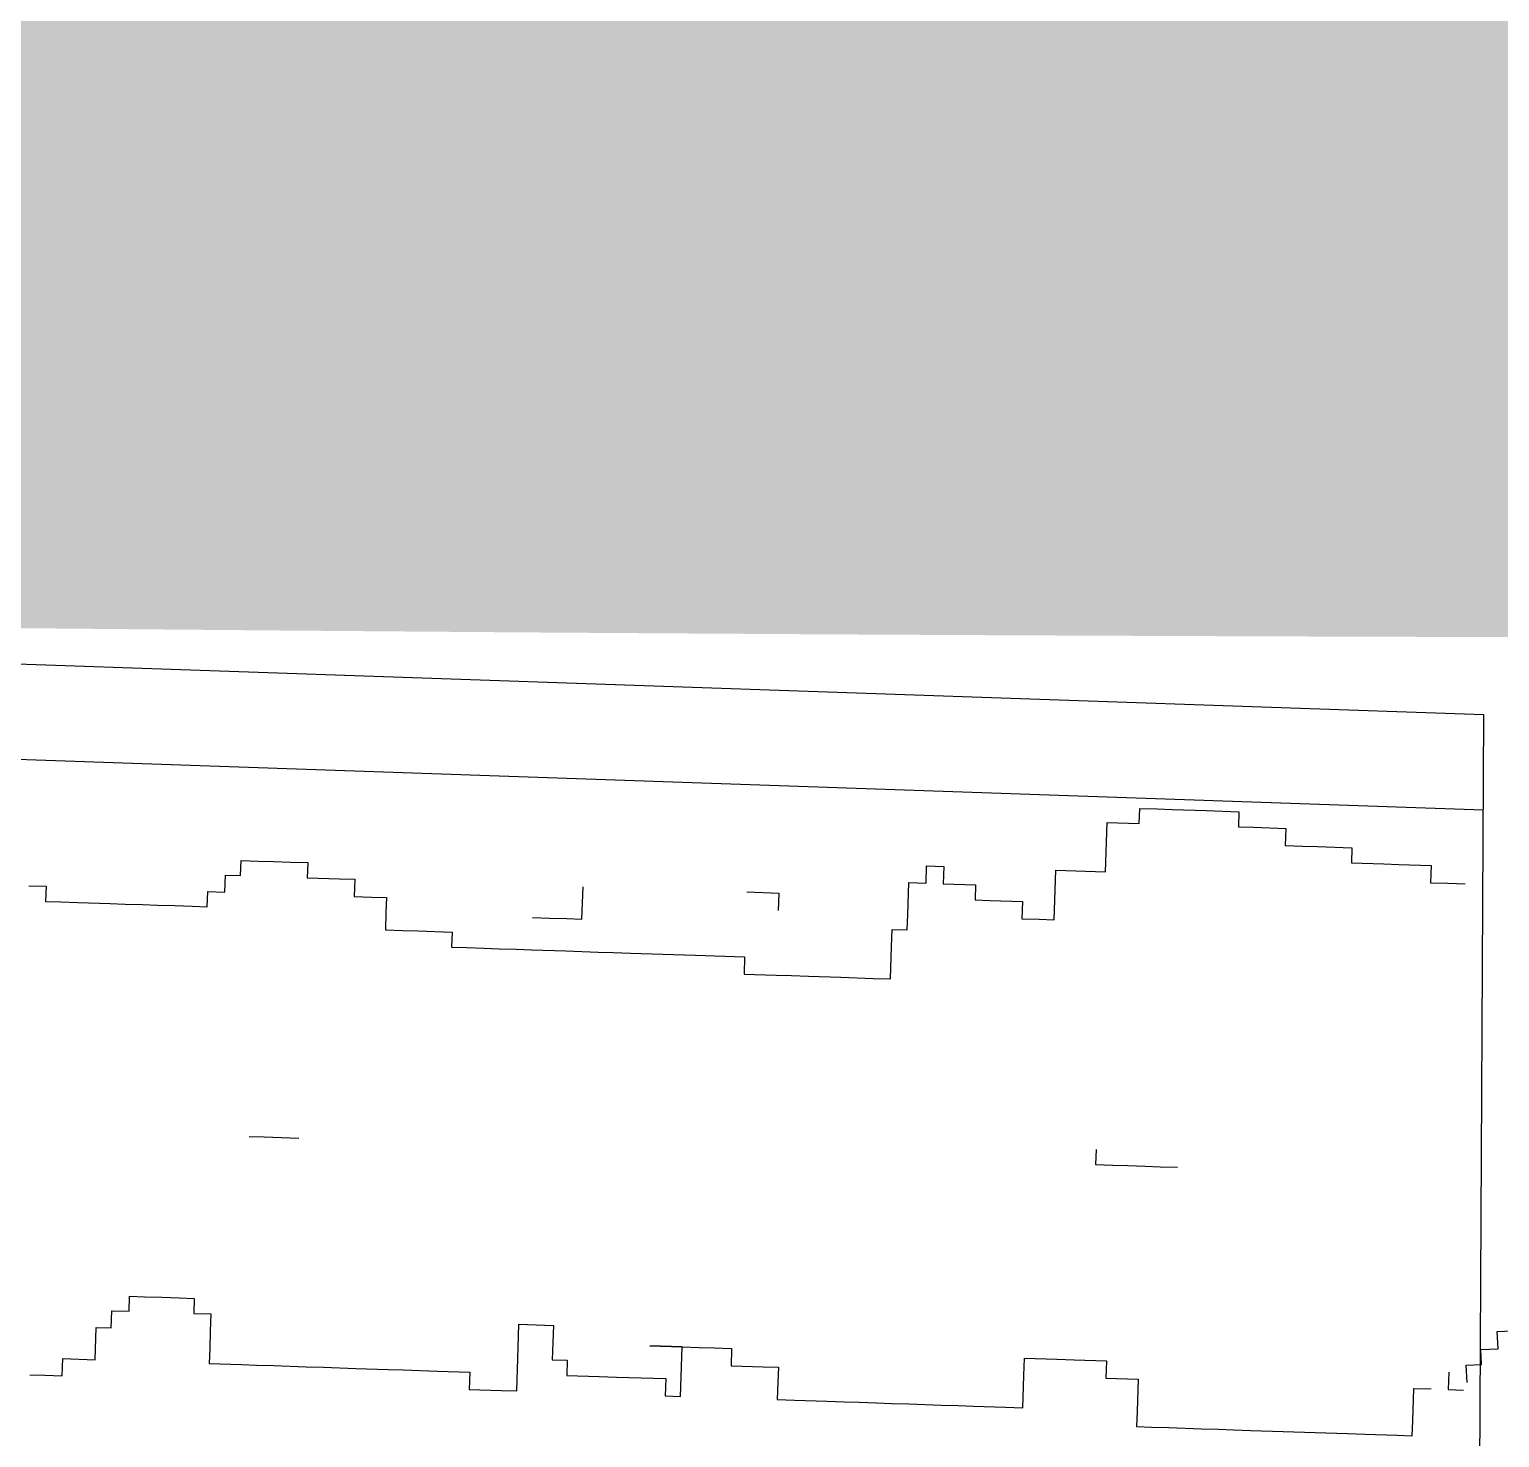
# Model space of a CAD drawing. Extents: x 302512 to 1034855, y -184136 to 410364.
# Drawn here: x 518176 to 521880, y -23314 to -19766 of the extents above; entities that cross this region are included whole.
import ezdxf

# ---------------------------------------------------------------- set-up
doc = ezdxf.new("R2010")
doc.units = 0
doc.header["$MEASUREMENT"] = 0
for name, color, linetype in [('WALL', 4, 'Continuous'), ('总图线11', 41, 'Continuous'), ('环境', 8, 'Continuous')]:
    doc.layers.add(name, color=color, linetype=linetype)

# ---------------------------------------------------------------- blocks, each defined once
blk = doc.blocks.new('M_F21')
at = {"color": 3, "linetype": 'Continuous'}
for p, q in [((-3421.899207243904, -232.5838440995267), (-3396.565713090598, -232.5838440995267)), ((-3421.899207243904, -261.5169649479303), (-3421.899207243904, -232.5838440995267)), ((-3450.851771990539, -261.5169649479303), (-3421.899207243904, -261.5169649479303)), ((-3450.851771990539, -286.833445690283), (-3450.851771990539, -261.5169649479303)), ((-3476.185266143844, -286.833445690283), (-3450.851771990539, -286.833445690283)), ((-3476.185266143844, -286.833445690283), (-3476.185266143844, -286.833445690283)), ((-3476.185266143844, -315.7665665386885), (-3476.185266143844, -286.833445690283))]:
    blk.add_line(p, q, dxfattribs=at)
at = {"width": 0.8, "flags": 9}
for tag in ['YSIZE', 'XSIZE']:
    blk.add_attdef(tag, (0, 0), '', height=0.5, dxfattribs=at)

msp = doc.modelspace()

# ---------------------------------------------------------------- hatches: boundary and pattern name
at = {"layer": '环境'}
h = msp.add_hatch(dxfattribs=at)
h.set_pattern_fill('ANGLE,_O', color=256, scale=3000)
h.set_pattern_definition([(0, (-609984.0939585507, -119640.7769003473), (0, 825.0000000000001), [600, -225]), (90, (-609984.0939585507, -119640.7769003473), (-825.0000000000001, 5.051501209517306e-14), [600, -225])])
edge = h.paths.add_edge_path()
edge.add_arc((456452.5202698254, -20483.03600952902), 5999.999999882882, 82.90610739022549, 136.7172286932041, ccw=False)
edge.add_arc((529230.5564035431, 564349.7677956127), 583343.7460008563, 262.9064421242585, 271.3139044814773)
edge.add_arc((556282.2267406606, -32330.84227312566), 19209.61674449953, 135.390996447, 143.8505578282533)
edge.add_arc((523139.7908070374, 498264.9605886798), 519563.4119421407, 267.02239156334633, 271.9446668256243, ccw=False)
edge.add_line((496150.7153754483, -20596.9948833962), (452084.6465785343, -16369.43911441136))
edge = h.paths.add_edge_path()
edge.add_arc((557649.2972619648, -28887.4074915247), 12195.37604413375, 122.3331244259789, 138.4177400750413, ccw=False)
edge.add_line((551126.7109780756, -18582.89076209709), (563157.0100887832, -18006.58508349324))
edge.add_arc((576761.7066860453, 6333.997658741195), 27884.61471376488, 240.7978392002225, 252.5319908396245)
edge.add_arc((-697884.8105419346, 47187662.48797935), 47224907.05095948, 271.5129119605803, 271.53649819632426, ccw=False)
edge.add_line((548957.8885803409, -20781.98179117788), (548527.1118179576, -20793.40171051768))
edge = h.paths.add_edge_path()
edge.add_line((626586.9758837472, -14296.28622386651), (626866.4842934804, -14065.55741847632))
edge.add_arc((622239.3367429655, -17885.17854441365), 5999.99999999521, 39.53901633858169, 100.4383675919696)
edge.add_arc((577050.392796655, 207323.149270234), 223698.033626444, 274.291430304433, 281.3702984552263, ccw=False)
edge.add_arc((576761.7066861086, 6333.997658622451), 27884.61471362988, 294.3952189639236, 307.6369724271134, ccw=False)
edge.add_arc((-3202813.969650181, 30587041.36929663), 30840004.67889177, 277.0611024603429, 277.11889753257)
edge.add_line((619149.7247513805, -15221.32666661206), (626586.9758837472, -14296.28622386654))

# ---------------------------------------------------------------- linework, layer by layer
at = {"color": 3, "linetype": 'Continuous'}
for p, q in [((520972.1698358696, -21766.63128343725), (520973.4298078954, -21728.67747053062)), ((520973.4298078954, -21728.67747053062), (521016.8347438635, -21730.11840626062)), ((521016.8347438635, -21730.11840626062), (521054.8140628355, -21731.37922502425)), ((521016.8347438635, -21730.11840626062), (521016.8347438635, -21730.11840626062)), ((521054.8140628355, -21731.37922502425), (521141.6239347716, -21734.26109648403)), ((521054.8140628355, -21731.37922502425), (521054.8140628355, -21731.37922502425)), ((521141.6239347716, -21734.26109648403), (521223.0081897117, -21736.96285097767)), ((521141.6239347716, -21734.26109648403), (521141.6239347716, -21734.26109648403)), ((521223.0081897117, -21736.96285097767), (521221.7482176858, -21774.91666388419)), ((520886.6456728445, -21888.63491420797), (520890.7855809295, -21763.92952894361)), ((520890.7855809295, -21763.92952894361), (520972.1698358696, -21766.63128343725)), ((521221.7482176858, -21774.91666388419), (521259.7275366579, -21776.17748264782)), ((521259.7275366579, -21776.17748264782), (521341.111791598, -21778.87923714146)), ((521259.7275366579, -21776.17748264782), (521259.7275366579, -21776.17748264782)), ((521341.111791598, -21778.87923714146), (521339.6718235685, -21822.25502332032)), ((521339.6718235685, -21822.25502332032), (521383.0767595365, -21823.69595905032)), ((521383.0767595365, -21823.69595905032), (521421.0560785086, -21824.95677781396)), ((521383.0767595365, -21823.69595905032), (521383.0767595365, -21823.69595905032)), ((521421.0560785086, -21824.95677781396), (521507.8659504447, -21827.83864927373)), ((521421.0560785086, -21824.95677781396), (521421.0560785086, -21824.95677781396)), ((521507.8659504447, -21827.83864927373), (521506.6059784188, -21865.79246218037)), ((518708.2733173908, -21897.7376098315), (518709.5332894166, -21859.78379692498)), ((518709.5332894166, -21859.78379692498), (518752.9382253846, -21861.22473265487)), ((518709.5332894166, -21859.78379692498), (518709.5332894166, -21859.78379692498)), ((518752.9382253846, -21861.22473265487), (518790.9175443567, -21862.4855514185)), ((518752.9382253846, -21861.22473265487), (518752.9382253846, -21861.22473265487)), ((518790.9175443567, -21862.4855514185), (518834.3224803247, -21863.92648714839)), ((518790.9175443567, -21862.4855514185), (518790.9175443567, -21862.4855514185)), ((518834.3224803247, -21863.92648714839), (518877.7274162928, -21865.36742287839)), ((518834.3224803247, -21863.92648714839), (518834.3224803247, -21863.92648714839)), ((518877.7274162928, -21865.36742287839), (518876.4674442669, -21903.32123578491)), ((520434.8794941465, -21917.06099218898), (520436.3194621761, -21873.68520601012)), ((520436.3194621761, -21873.68520601012), (520479.7243981441, -21875.12614174001)), ((520436.3194621761, -21873.68520601012), (520436.3194621761, -21873.68520601012)), ((520479.7243981441, -21875.12614174001), (520478.2844301146, -21918.50192791887)), ((520479.7243981441, -21875.12614174001), (520479.7243981441, -21875.12614174001)), ((520757.7165738515, -22009.1976092488), (520761.8564819364, -21884.49222398445)), ((520761.8564819364, -21884.49222398445), (520886.6456728445, -21888.63491420797)), ((521506.6059784188, -21865.79246218037), (521587.9902333589, -21868.49421667389)), ((521587.9902333589, -21868.49421667389), (521625.9695523309, -21869.75503543753)), ((521587.9902333589, -21868.49421667389), (521587.9902333589, -21868.49421667389)), ((521625.9695523309, -21869.75503543753), (521707.353807271, -21872.45678993117)), ((521625.9695523309, -21869.75503543753), (521625.9695523309, -21869.75503543753)), ((521707.353807271, -21872.45678993117), (521705.9138392415, -21915.83257611003)), ((518668.8540303892, -21939.85257724673), (518670.2939984187, -21896.47679106775)), ((518670.2939984187, -21896.47679106775), (518708.2733173908, -21897.7376098315)), ((518708.2733173908, -21897.7376098315), (518708.2733173908, -21897.7376098315)), ((518876.4674442669, -21903.32123578491), (518957.851699207, -21906.02299027843)), ((518957.851699207, -21906.02299027843), (518995.8310181791, -21907.28380904219)), ((518957.851699207, -21906.02299027843), (518957.851699207, -21906.02299027843)), ((518995.8310181791, -21907.28380904219), (518994.3910501495, -21950.65959522105)), ((518995.8310181791, -21907.28380904219), (518995.8310181791, -21907.28380904219)), ((520388.7746181231, -21996.94965554448), (520391.4745581785, -21915.6200564591)), ((520391.4745581785, -21915.6200564591), (520434.8794941465, -21917.06099218898)), ((520478.2844301146, -21918.50192791887), (520559.6686850546, -21921.20368241251)), ((520478.2844301146, -21918.50192791887), (520478.2844301146, -21918.50192791887)), ((520559.6686850546, -21921.20368241251), (520558.4087130288, -21959.15749531903)), ((521705.9138392415, -21915.83257611003), (521749.3187752095, -21917.27351184003)), ((521749.3187752095, -21917.27351184003), (521792.7237111776, -21918.71444756992)), ((521749.3187752095, -21917.27351184003), (521749.3187752095, -21917.27351184003)), ((518175.1228837526, -21923.46193331887), (518218.5278197207, -21924.90286904888)), ((518218.5278197207, -21924.90286904888), (518217.2678476948, -21962.8566819554)), ((518624.1891223952, -21976.36545442336), (518625.4490944211, -21938.41164151672)), ((518625.4490944211, -21938.41164151672), (518668.8540303892, -21939.85257724673)), ((518994.3910501495, -21950.65959522105), (519037.7959861176, -21952.10053095093)), ((518994.3910501495, -21950.65959522105), (518994.3910501495, -21950.65959522105)), ((519037.7959861176, -21952.10053095093), (519075.7753050896, -21953.36134971469)), ((519037.7959861176, -21952.10053095093), (519037.7959861176, -21952.10053095093)), ((519075.7753050896, -21953.36134971469), (519074.5153330638, -21991.31516262121)), ((519075.7753050896, -21953.36134971469), (519075.7753050896, -21953.36134971469)), ((519568.2464797003, -22007.70580654894), (519570.9464197557, -21926.37620746344)), ((519570.9464197557, -21926.37620746344), (519570.9464197557, -21926.37620746344)), ((519983.2933114521, -21940.06509689766), (519983.2933114521, -21940.06509689766)), ((520064.6775663922, -21942.76685139129), (519983.2933114521, -21940.06509689766)), ((520063.2375983627, -21986.14263757016), (520064.6775663922, -21942.76685139129)), ((520064.6775663922, -21942.76685139129), (520064.6775663922, -21942.76685139129)), ((520558.4087130288, -21959.15749531903), (520596.3880320009, -21960.41831408266)), ((520596.3880320009, -21960.41831408266), (520677.7722869409, -21963.1200685763)), ((520596.3880320009, -21960.41831408266), (520596.3880320009, -21960.41831408266)), ((518217.2678476948, -21962.8566819554), (518255.2471666668, -21964.11750071903)), ((518255.2471666668, -21964.11750071903), (518298.6521026349, -21965.55843644892)), ((518255.2471666668, -21964.11750071903), (518255.2471666668, -21964.11750071903)), ((518298.6521026349, -21965.55843644892), (518380.036357575, -21968.26019094256)), ((518298.6521026349, -21965.55843644892), (518298.6521026349, -21965.55843644892)), ((518380.036357575, -21968.26019094256), (518418.015676547, -21969.52100970619)), ((518380.036357575, -21968.26019094256), (518380.036357575, -21968.26019094256)), ((518418.015676547, -21969.52100970619), (518461.4206125151, -21970.9619454362)), ((518418.015676547, -21969.52100970619), (518418.015676547, -21969.52100970619)), ((518461.4206125151, -21970.9619454362), (518499.3999314871, -21972.22276419983)), ((518461.4206125151, -21970.9619454362), (518461.4206125151, -21970.9619454362)), ((518499.3999314871, -21972.22276419983), (518542.8048674552, -21973.66369992972)), ((518499.3999314871, -21972.22276419983), (518499.3999314871, -21972.22276419983)), ((518542.8048674552, -21973.66369992972), (518586.2098034232, -21975.10463565961)), ((518542.8048674552, -21973.66369992972), (518542.8048674552, -21973.66369992972)), ((518586.2098034232, -21975.10463565961), (518624.1891223952, -21976.36545442336)), ((518586.2098034232, -21975.10463565961), (518586.2098034232, -21975.10463565961)), ((519074.5153330638, -21991.31516262121), (519073.0753650342, -22034.69094880007)), ((519074.5153330638, -21991.31516262121), (519074.5153330638, -21991.31516262121)), ((520387.5146460973, -22034.903468451), (520388.7746181231, -21996.94965554448)), ((520388.7746181231, -21996.94965554448), (520388.7746181231, -21996.94965554448)), ((520677.7722869409, -21963.1200685763), (520676.3323189114, -22006.49585475517)), ((519443.4572887922, -22003.56311632541), (519486.8622247602, -22005.0040520553)), ((519486.8622247602, -22005.0040520553), (519530.2671607283, -22006.4449877853)), ((519486.8622247602, -22005.0040520553), (519486.8622247602, -22005.0040520553)), ((519530.2671607283, -22006.4449877853), (519568.2464797003, -22007.70580654894)), ((519530.2671607283, -22006.4449877853), (519530.2671607283, -22006.4449877853)), ((519568.2464797003, -22007.70580654894), (519568.2464797003, -22007.70580654894)), ((520348.0953590957, -22077.01843586634), (520349.5353271252, -22033.64264968736)), ((520349.5353271252, -22033.64264968736), (520387.5146460973, -22034.903468451)), ((520676.3323189114, -22006.49585475517), (520719.7372548794, -22007.93679048517)), ((520719.7372548794, -22007.93679048517), (520757.7165738515, -22009.1976092488)), ((520719.7372548794, -22007.93679048517), (520719.7372548794, -22007.93679048517)), ((520757.7165738515, -22009.1976092488), (520757.7165738515, -22009.1976092488)), ((519073.0753650342, -22034.69094880007), (519116.4803010023, -22036.13188452995)), ((519073.0753650342, -22034.69094880007), (519073.0753650342, -22034.69094880007)), ((519116.4803010023, -22036.13188452995), (519154.4596199743, -22037.39270329371)), ((519116.4803010023, -22036.13188452995), (519116.4803010023, -22036.13188452995)), ((519154.4596199743, -22037.39270329371), (519241.2694919104, -22040.27457475348)), ((519154.4596199743, -22037.39270329371), (519154.4596199743, -22037.39270329371)), ((519241.2694919104, -22040.27457475348), (519240.0095198845, -22078.22838766)), ((519240.0095198845, -22078.22838766), (519277.9888388566, -22079.48920642375)), ((519277.9888388566, -22079.48920642375), (519321.3937748247, -22080.93014215364)), ((519277.9888388566, -22079.48920642375), (519277.9888388566, -22079.48920642375)), ((519321.3937748247, -22080.93014215364), (519359.3730937967, -22082.19096091727)), ((519321.3937748247, -22080.93014215364), (519321.3937748247, -22080.93014215364)), ((519359.3730937967, -22082.19096091727), (519402.7780297648, -22083.63189664716)), ((519359.3730937967, -22082.19096091727), (519359.3730937967, -22082.19096091727)), ((519402.7780297648, -22083.63189664716), (519440.7573487368, -22084.89271541091)), ((519402.7780297648, -22083.63189664716), (519402.7780297648, -22083.63189664716)), ((519440.7573487368, -22084.89271541091), (519527.5672206729, -22087.77458687068)), ((519440.7573487368, -22084.89271541091), (519440.7573487368, -22084.89271541091)), ((519527.5672206729, -22087.77458687068), (519608.951475613, -22090.47634136432)), ((519527.5672206729, -22087.77458687068), (519527.5672206729, -22087.77458687068)), ((519608.951475613, -22090.47634136432), (519646.930794585, -22091.73716012796)), ((519608.951475613, -22090.47634136432), (519608.951475613, -22090.47634136432)), ((519646.930794585, -22091.73716012796), (519690.3357305531, -22093.17809585785)), ((519646.930794585, -22091.73716012796), (519646.930794585, -22091.73716012796)), ((519690.3357305531, -22093.17809585785), (519771.7199854932, -22095.87985035148)), ((519690.3357305531, -22093.17809585785), (519690.3357305531, -22093.17809585785)), ((519771.7199854932, -22095.87985035148), (519853.1042404333, -22098.58160484501)), ((519771.7199854932, -22095.87985035148), (519771.7199854932, -22095.87985035148)), ((519853.1042404333, -22098.58160484501), (519977.8934313414, -22102.72429506853)), ((519853.1042404333, -22098.58160484501), (519853.1042404333, -22098.58160484501)), ((519977.8934313414, -22102.72429506853), (519976.4534633118, -22146.10008124751)), ((520345.3954190403, -22158.34803495172), (520348.0953590957, -22077.01843586634)), ((520348.0953590957, -22077.01843586634), (520348.0953590957, -22077.01843586634)), ((519976.4534633118, -22146.10008124751), (520057.8377182519, -22148.80183574103)), ((520057.8377182519, -22148.80183574103), (520095.817037224, -22150.06265450467)), ((520057.8377182519, -22148.80183574103), (520057.8377182519, -22148.80183574103)), ((520095.817037224, -22150.06265450467), (520139.221973192, -22151.50359023467)), ((520095.817037224, -22150.06265450467), (520095.817037224, -22150.06265450467)), ((520139.221973192, -22151.50359023467), (520220.6062281321, -22154.20534472819)), ((520139.221973192, -22151.50359023467), (520139.221973192, -22151.50359023467)), ((520220.6062281321, -22154.20534472819), (520301.9904830722, -22156.90709922183)), ((520220.6062281321, -22154.20534472819), (520220.6062281321, -22154.20534472819)), ((520301.9904830722, -22156.90709922183), (520345.3954190403, -22158.34803495172)), ((520301.9904830722, -22156.90709922183), (520301.9904830722, -22156.90709922183)), ((518729.898736912, -22555.23731151724), (518767.878055884, -22556.49813028087)), ((518767.878055884, -22556.49813028087), (518811.2829918521, -22557.93906601088)), ((518767.878055884, -22556.49813028087), (518767.878055884, -22556.49813028087)), ((518811.2829918521, -22557.93906601088), (518854.6879278201, -22559.38000174076)), ((518811.2829918521, -22557.93906601088), (518811.2829918521, -22557.93906601088)), ((518854.6879278201, -22559.38000174076), (518854.6879278201, -22559.38000174076)), ((520863.4261883682, -22588.06946634268), (520862.1662163424, -22626.0232792492)), ((520862.1662163424, -22626.0232792492), (520905.5711523104, -22627.46421497921)), ((520862.1662163424, -22626.0232792492), (520862.1662163424, -22626.0232792492)), ((520905.5711523104, -22627.46421497921), (520943.5504712824, -22628.72503374284)), ((520905.5711523104, -22627.46421497921), (520905.5711523104, -22627.46421497921)), ((520943.5504712824, -22628.72503374284), (520986.9554072505, -22630.16596947273)), ((520943.5504712824, -22628.72503374284), (520943.5504712824, -22628.72503374284)), ((520986.9554072505, -22630.16596947273), (521024.9347262225, -22631.42678823648)), ((520986.9554072505, -22630.16596947273), (520986.9554072505, -22630.16596947273)), ((521024.9347262225, -22631.42678823648), (521068.3396621906, -22632.86772396637)), ((521024.9347262225, -22631.42678823648), (521024.9347262225, -22631.42678823648)), ((521068.3396621906, -22632.86772396637), (521068.3396621906, -22632.86772396637)), ((518427.4013678172, -22995.71489391266), (518428.661339843, -22957.76108100615)), ((518428.661339843, -22957.76108100615), (518466.640658815, -22959.02189976978)), ((518428.661339843, -22957.76108100615), (518428.661339843, -22957.76108100615)), ((518466.640658815, -22959.02189976978), (518510.0455947831, -22960.46283549967)), ((518466.640658815, -22959.02189976978), (518466.640658815, -22959.02189976978)), ((518382.5564638196, -23037.64974436164), (518383.9964318491, -22994.27395818278)), ((518383.9964318491, -22994.27395818278), (518427.4013678172, -22995.71489391266)), ((518383.9964318491, -22994.27395818278), (518383.9964318491, -22994.27395818278)), ((518427.4013678172, -22995.71489391266), (518427.4013678172, -22995.71489391266)), ((518510.0455947831, -22960.46283549967), (518553.4505307511, -22961.90377122967)), ((518510.0455947831, -22960.46283549967), (518510.0455947831, -22960.46283549967)), ((518553.4505307511, -22961.90377122967), (518591.4298497232, -22963.16458999331)), ((518553.4505307511, -22961.90377122967), (518553.4505307511, -22961.90377122967)), ((518591.4298497232, -22963.16458999331), (518590.1698776974, -23001.11840289983)), ((518590.1698776974, -23001.11840289983), (518633.5748136654, -23002.55933862971)), ((518633.5748136654, -23002.55933862971), (518632.1348456359, -23045.93512480869)), ((518633.5748136654, -23002.55933862971), (518633.5748136654, -23002.55933862971)), ((519406.5581080352, -23115.06763715972), (519409.4380440942, -23028.316064802)), ((519409.4380440942, -23028.316064802), (519496.2479160303, -23031.19793626177)), ((519409.4380440942, -23028.316064802), (519409.4380440942, -23028.316064802)), ((519496.2479160303, -23031.19793626177), (519494.8079480008, -23074.57372244063)), ((519496.2479160303, -23031.19793626177), (519496.2479160303, -23031.19793626177)), ((518341.8772047922, -23117.71852468338), (518344.5771448475, -23036.388925598)), ((518344.5771448475, -23036.388925598), (518382.5564638196, -23037.64974436164)), ((518632.1348456359, -23045.93512480869), (518630.6948776063, -23089.31091098755)), ((518632.1348456359, -23045.93512480869), (518632.1348456359, -23045.93512480869)), ((518630.6948776063, -23089.31091098755), (518629.4349055805, -23127.26472389407)), ((518630.6948776063, -23089.31091098755), (518630.6948776063, -23089.31091098755)), ((519494.8079480008, -23074.57372244063), (519493.3679799713, -23117.94950861961)), ((519494.8079480008, -23074.57372244063), (519494.8079480008, -23074.57372244063)), ((519738.9607128211, -23082.67898592143), (519820.3449677612, -23085.38074041507)), ((519820.3449677612, -23085.38074041507), (519738.9607128211, -23082.67898592143)), ((519816.2050596763, -23210.08612567943), (519820.3449677612, -23085.38074041507)), ((519820.3449677612, -23085.38074041507), (519863.7499037292, -23086.82167614496)), ((519820.3449677612, -23085.38074041507), (519820.3449677612, -23085.38074041507)), ((519863.7499037292, -23086.82167614496), (519901.7292227013, -23088.08249490859)), ((519863.7499037292, -23086.82167614496), (519863.7499037292, -23086.82167614496)), ((519901.7292227013, -23088.08249490859), (519945.1341586693, -23089.5234306386)), ((519901.7292227013, -23088.08249490859), (519901.7292227013, -23088.08249490859)), ((519945.1341586693, -23089.5234306386), (519943.6941906398, -23132.89921681746)), ((518259.0529818225, -23158.39255636872), (518260.4929498521, -23115.01677018986)), ((518260.4929498521, -23115.01677018986), (518341.8772047922, -23117.71852468338)), ((518629.4349055805, -23127.26472389407), (518710.8191605206, -23129.96647838771)), ((518629.4349055805, -23127.26472389407), (518629.4349055805, -23127.26472389407)), ((518710.8191605206, -23129.96647838771), (518748.7984794926, -23131.22729715134)), ((518710.8191605206, -23129.96647838771), (518710.8191605206, -23129.96647838771)), ((518748.7984794926, -23131.22729715134), (518792.2034154607, -23132.66823288123)), ((518748.7984794926, -23131.22729715134), (518748.7984794926, -23131.22729715134)), ((518792.2034154607, -23132.66823288123), (518873.5876704007, -23135.36998737487)), ((518792.2034154607, -23132.66823288123), (518792.2034154607, -23132.66823288123)), ((518873.5876704007, -23135.36998737487), (518916.9926063688, -23136.81092310476)), ((518873.5876704007, -23135.36998737487), (518873.5876704007, -23135.36998737487)), ((518916.9926063688, -23136.81092310476), (518998.3768613089, -23139.5126775984)), ((518916.9926063688, -23136.81092310476), (518916.9926063688, -23136.81092310476)), ((518998.3768613089, -23139.5126775984), (519079.761116249, -23142.21443209192)), ((518998.3768613089, -23139.5126775984), (518998.3768613089, -23139.5126775984)), ((519079.761116249, -23142.21443209192), (519117.740435221, -23143.47525085567)), ((519079.761116249, -23142.21443209192), (519079.761116249, -23142.21443209192)), ((519117.740435221, -23143.47525085567), (519204.5503071571, -23146.35712231544)), ((519117.740435221, -23143.47525085567), (519117.740435221, -23143.47525085567)), ((519403.8581679798, -23196.39723624522), (519406.5581080352, -23115.06763715972)), ((519406.5581080352, -23115.06763715972), (519406.5581080352, -23115.06763715972)), ((519493.3679799713, -23117.94950861961), (519531.3472989433, -23119.21032738325)), ((519493.3679799713, -23117.94950861961), (519493.3679799713, -23117.94950861961)), ((519531.3472989433, -23119.21032738325), (519530.0873269174, -23157.16414028977)), ((519943.6941906398, -23132.89921681746), (520025.0784455799, -23135.60097131098)), ((520025.0784455799, -23135.60097131098), (520063.0577645519, -23136.86179007473)), ((520025.0784455799, -23135.60097131098), (520025.0784455799, -23135.60097131098)), ((520063.0577645519, -23136.86179007473), (520061.7977925261, -23174.81560298125)), ((520063.0577645519, -23136.86179007473), (520063.0577645519, -23136.86179007473)), ((520681.5781020966, -23157.39512422599), (520683.0180701262, -23114.01933804702)), ((520683.0180701262, -23114.01933804702), (520764.4023250663, -23116.72109254065)), ((520764.4023250663, -23116.72109254065), (520807.8072610343, -23118.16202827054)), ((520764.4023250663, -23116.72109254065), (520764.4023250663, -23116.72109254065)), ((520807.8072610343, -23118.16202827054), (520889.1915159744, -23120.86378276418)), ((520807.8072610343, -23118.16202827054), (520807.8072610343, -23118.16202827054)), ((520889.1915159744, -23120.86378276418), (520887.7515479448, -23164.23956894304)), ((520889.1915159744, -23120.86378276418), (520889.1915159744, -23120.86378276418)), ((518177.6687268824, -23155.6908018752), (518215.6480458545, -23156.95162063884)), ((518215.6480458545, -23156.95162063884), (518259.0529818225, -23158.39255636872)), ((518215.6480458545, -23156.95162063884), (518215.6480458545, -23156.95162063884)), ((518259.0529818225, -23158.39255636872), (518259.0529818225, -23158.39255636872)), ((519204.5503071571, -23146.35712231544), (519285.9345620972, -23149.05887680908)), ((519204.5503071571, -23146.35712231544), (519204.5503071571, -23146.35712231544)), ((519285.9345620972, -23149.05887680908), (519284.4945940677, -23192.43466298794)), ((519285.9345620972, -23149.05887680908), (519285.9345620972, -23149.05887680908)), ((519530.0873269174, -23157.16414028977), (519611.4715818576, -23159.8658947834)), ((519611.4715818576, -23159.8658947834), (519654.8765178256, -23161.30683051329)), ((519611.4715818576, -23159.8658947834), (519611.4715818576, -23159.8658947834)), ((519654.8765178256, -23161.30683051329), (519779.6657087338, -23165.44952073682)), ((519654.8765178256, -23161.30683051329), (519654.8765178256, -23161.30683051329)), ((519779.6657087338, -23165.44952073682), (519778.2257407042, -23208.82530691568)), ((520061.7977925261, -23174.81560298125), (520060.3578244965, -23218.19138916011)), ((520061.7977925261, -23174.81560298125), (520061.7977925261, -23174.81560298125)), ((520678.8781620412, -23238.72472331137), (520681.5781020966, -23157.39512422599)), ((520681.5781020966, -23157.39512422599), (520681.5781020966, -23157.39512422599)), ((520887.7515479448, -23164.23956894304), (520969.1358028849, -23166.94132343668)), ((520969.1358028849, -23166.94132343668), (520966.4358628296, -23248.27092252206)), ((521751.8646183393, -23149.50238039624), (521750.4246503098, -23192.8781665751)), ((519284.4945940677, -23192.43466298794), (519365.8788490078, -23195.13641748158)), ((519365.8788490078, -23195.13641748158), (519403.8581679798, -23196.39723624522)), ((519365.8788490078, -23195.13641748158), (519365.8788490078, -23195.13641748158)), ((519403.8581679798, -23196.39723624522), (519403.8581679798, -23196.39723624522)), ((519778.2257407042, -23208.82530691568), (519816.2050596763, -23210.08612567943)), ((519816.2050596763, -23210.08612567943), (519816.2050596763, -23210.08612567943)), ((520060.3578244965, -23218.19138916011), (520103.7627604646, -23219.63232489)), ((520060.3578244965, -23218.19138916011), (520060.3578244965, -23218.19138916011)), ((521660.9148383183, -23271.32589420071), (521663.6147783737, -23189.99629511521)), ((521663.6147783737, -23189.99629511521), (521707.0197143417, -23191.43723084521)), ((521663.6147783737, -23189.99629511521), (521663.6147783737, -23189.99629511521)), ((521707.0197143417, -23191.43723084521), (521707.0197143417, -23191.43723084521)), ((521750.4246503098, -23192.8781665751), (521788.4039692819, -23194.13898533874)), ((520103.7627604646, -23219.63232489), (520185.1470154047, -23222.33407938364)), ((520103.7627604646, -23219.63232489), (520103.7627604646, -23219.63232489)), ((520185.1470154047, -23222.33407938364), (520228.5519513727, -23223.77501511353)), ((520185.1470154047, -23222.33407938364), (520185.1470154047, -23222.33407938364)), ((520228.5519513727, -23223.77501511353), (520266.5312703447, -23225.03583387728)), ((520228.5519513727, -23223.77501511353), (520228.5519513727, -23223.77501511353)), ((520266.5312703447, -23225.03583387728), (520309.9362063128, -23226.47676960716)), ((520266.5312703447, -23225.03583387728), (520266.5312703447, -23225.03583387728)), ((520309.9362063128, -23226.47676960716), (520347.9155252848, -23227.7375883708)), ((520309.9362063128, -23226.47676960716), (520309.9362063128, -23226.47676960716)), ((520347.9155252848, -23227.7375883708), (520391.3204612529, -23229.17852410069)), ((520347.9155252848, -23227.7375883708), (520347.9155252848, -23227.7375883708)), ((520391.3204612529, -23229.17852410069), (520472.704716193, -23231.88027859433)), ((520391.3204612529, -23229.17852410069), (520391.3204612529, -23229.17852410069)), ((520472.704716193, -23231.88027859433), (520516.109652161, -23233.32121432421)), ((520472.704716193, -23231.88027859433), (520472.704716193, -23231.88027859433)), ((520516.109652161, -23233.32121432421), (520554.0889711331, -23234.58203308797)), ((520516.109652161, -23233.32121432421), (520516.109652161, -23233.32121432421)), ((520554.0889711331, -23234.58203308797), (520635.4732260732, -23237.28378758149)), ((520554.0889711331, -23234.58203308797), (520554.0889711331, -23234.58203308797)), ((520635.4732260732, -23237.28378758149), (520678.8781620412, -23238.72472331137)), ((520635.4732260732, -23237.28378758149), (520635.4732260732, -23237.28378758149)), ((520966.4358628296, -23248.27092252206), (520965.1758908037, -23286.22473542858)), ((520966.4358628296, -23248.27092252206), (520966.4358628296, -23248.27092252206)), ((520965.1758908037, -23286.22473542858), (521003.1552097757, -23287.48555419233)), ((520965.1758908037, -23286.22473542858), (520965.1758908037, -23286.22473542858)), ((521003.1552097757, -23287.48555419233), (521046.5601457438, -23288.92648992222)), ((521003.1552097757, -23287.48555419233), (521003.1552097757, -23287.48555419233)), ((521046.5601457438, -23288.92648992222), (521127.9444006839, -23291.62824441586)), ((521046.5601457438, -23288.92648992222), (521046.5601457438, -23288.92648992222)), ((521127.9444006839, -23291.62824441586), (521171.3493366519, -23293.06918014574)), ((521127.9444006839, -23291.62824441586), (521127.9444006839, -23291.62824441586)), ((521171.3493366519, -23293.06918014574), (521209.3286556239, -23294.32999890938)), ((521171.3493366519, -23293.06918014574), (521171.3493366519, -23293.06918014574)), ((521659.6548662925, -23309.27970710723), (521660.9148383183, -23271.32589420071)), ((521660.9148383183, -23271.32589420071), (521660.9148383183, -23271.32589420071)), ((521209.3286556239, -23294.32999890938), (521252.733591592, -23295.77093463927)), ((521209.3286556239, -23294.32999890938), (521209.3286556239, -23294.32999890938)), ((521252.733591592, -23295.77093463927), (521334.1178465321, -23298.4726891329)), ((521252.733591592, -23295.77093463927), (521252.733591592, -23295.77093463927)), ((521334.1178465321, -23298.4726891329), (521415.5021014722, -23301.17444362643)), ((521334.1178465321, -23298.4726891329), (521334.1178465321, -23298.4726891329)), ((521415.5021014722, -23301.17444362643), (521496.8863564123, -23303.87619812007)), ((521415.5021014722, -23301.17444362643), (521415.5021014722, -23301.17444362643)), ((521496.8863564123, -23303.87619812007), (521540.2912923804, -23305.31713384995)), ((521496.8863564123, -23303.87619812007), (521496.8863564123, -23303.87619812007)), ((521540.2912923804, -23305.31713384995), (521621.6755473205, -23308.01888834359)), ((521540.2912923804, -23305.31713384995), (521540.2912923804, -23305.31713384995)), ((521621.6755473205, -23308.01888834359), (521659.6548662925, -23309.27970710723)), ((521621.6755473205, -23308.01888834359), (521621.6755473205, -23308.01888834359)), ((521659.6548662925, -23309.27970710723), (521659.6548662925, -23309.27970710723))]:
    msp.add_line(p, q, dxfattribs=at)
at = {"layer": 'WALL'}
for p, q in [((521840.2168930422, -21493.07455029385), (496271.1968486558, -20609.12074013101)), ((521799.1813753496, -29005.23156671273), (521840.2168930422, -21493.07455029385))]:
    msp.add_line(p, q, dxfattribs=at)
at = {"layer": '总图线11'}
msp.add_line((521838.9053460013, -21733.1725864266), (496255.319965149, -20848.71523387777), dxfattribs=at)

# ---------------------------------------------------------------- block references
at = {"xscale": 1.5, "yscale": 1.5, "zscale": 1.5, "rotation": 2.372997826665086}
msp.add_blockref('M_F21', (526987.8724604283, -22485.71025346976), dxfattribs=at)

doc.saveas('drawing.dxf')
